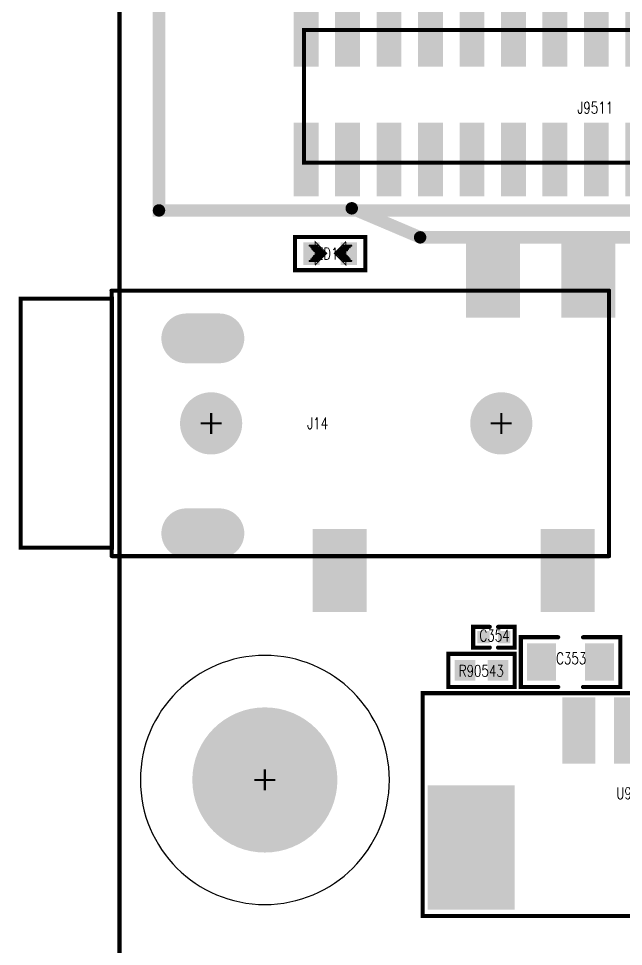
# Model space of a CAD drawing. Extents: x -54.9 to 3.9, y -25.5 to 62.3.
# Drawn here: x -54.92 to -40.33, y -4 to 18.37 of the extents above; entities that cross this region are included whole.
import ezdxf
from ezdxf.enums import TextEntityAlignment as Align

# ---------------------------------------------------------------- set-up
doc = ezdxf.new("R2010")
doc.units = 0
for name, pattern in [('KEEPOUT_00001000$0', [2, 1, 1]), ('TRMIDX_0', [2, 1, 1]), ('TRMIDX_1', [2, 1, 1])]:
    doc.linetypes.add(name, pattern=pattern)
for name, color, linetype in [('BOARD_OUTLINE_00', 255, 'CONTINUOUS'), ('DRIL_NPLTE_THRU_01', 3, 'CONTINUOUS'), ('DRIL_NPLTE_THRU_02', 176, 'CONTINUOUS'), ('DRIL_NPLTE_THRU_03', 222, 'CONTINUOUS'), ('DRIL_NPLTE_THRU_04', 34, 'CONTINUOUS'), ('DRIL_NPLTE_THRU_05', 171, 'CONTINUOUS'), ('DRIL_NPLTE_THRU_06', 186, 'CONTINUOUS'), ('DRIL_NPLTE_THRU_07', 6, 'CONTINUOUS'), ('DRIL_NPLTE_THRU_08', 2, 'CONTINUOUS'), ('DRIL_PLTE_THRU_01', 3, 'CONTINUOUS'), ('DRIL_PLTE_THRU_02', 176, 'CONTINUOUS'), ('DRIL_PLTE_THRU_03', 222, 'CONTINUOUS'), ('DRIL_PLTE_THRU_04', 34, 'CONTINUOUS'), ('DRIL_PLTE_THRU_05', 171, 'CONTINUOUS'), ('DRIL_PLTE_THRU_06', 186, 'CONTINUOUS'), ('DRIL_PLTE_THRU_07', 6, 'CONTINUOUS'), ('DRIL_PLTE_THRU_08', 2, 'CONTINUOUS'), ('DRIL_SYMBOL', 255, 'CONTINUOUS'), ('KEEPOUT_-1', 255, 'CONTINUOUS'), ('KEEPOUT_01', 4, 'CONTINUOUS'), ('PADS_BOT', 56, 'CONTINUOUS'), ('PADS_INNER', 96, 'CONTINUOUS'), ('PADS_TOP', 96, 'CONTINUOUS'), ('PART_NAME_126', 6, 'CONTINUOUS'), ('PART_TOP_2DLINE_126', 254, 'CONTINUOUS'), ('PART_TOP_COPPER_01', 254, 'CONTINUOUS')]:
    doc.layers.add(name, color=color, linetype=linetype)
doc.styles.add('W0$04', font='simplex', dxfattribs={"width": 0.75})

# ---------------------------------------------------------------- blocks, each defined once
blk = doc.blocks.new('BOARD_1')
at = {"layer": 'BOARD_OUTLINE_00', "const_width": 0.1}
blk.add_lwpolyline([(2.96515, 77.63739, 0.41421356), (-0.03411, 74.63813), (-0.03411, -4.3651, 0.41421356), (2.96515, -7.36436), (52.96851, -7.36436, 0.41421356), (55.96777, -4.3651), (55.96777, 74.63813, 0.41421356), (52.96851, 77.63739)], format="xyb", close=True, dxfattribs=at)
blk = doc.blocks.new('SMOOTH_0$0254')
at = {"const_width": 0.0127}
blk.add_lwpolyline([(-0.00635, 0, 1), (0.00635, 0, 1)], format="xyb", close=True, dxfattribs=at)
blk = doc.blocks.new('SMOOTH_0$0508')
at = {"const_width": 0.0254}
blk.add_lwpolyline([(-0.0127, 0, 1), (0.0127, 0, 1)], format="xyb", close=True, dxfattribs=at)
blk = doc.blocks.new('SMOOTH_0$1')
at = {"const_width": 0.05}
blk.add_lwpolyline([(-0.025, 0, 1), (0.025, 0, 1)], format="xyb", close=True, dxfattribs=at)
blk = doc.blocks.new('PART_BODY_TOP_29')
at = {"layer": 'PART_TOP_2DLINE_126', "const_width": 0.1}
blk.add_lwpolyline([(0.85, -0.4), (0.85, 0.4), (-0.85, 0.4), (-0.85, -0.4)], close=True, dxfattribs=at)
at = {"layer": 'PART_TOP_COPPER_01', "linetype": 'TRMIDX_0', "const_width": 0.0254}
for points in [[(-0.3556, -0.2667), (-0.08255, 0.00635), (-0.36195, 0.28575), (-0.36195, -0.254), (-0.3556, -0.254)], [(-0.3048, -0.1651), (-0.1397, 0), (-0.31115, 0.17145), (-0.31115, -0.1524), (-0.3048, -0.1524)]]:
    blk.add_lwpolyline(points, close=True, dxfattribs=at)
at = {"layer": 'PART_TOP_COPPER_01', "linetype": 'TRMIDX_1', "const_width": 0.0254}
for points in [[(0.3683, 0.2794), (0.09525, 0.00635), (0.37465, -0.27305), (0.37465, 0.2667), (0.3683, 0.2667)], [(0.3175, 0.1778), (0.1524, 0.0127), (0.32385, -0.15875), (0.32385, 0.1651), (0.3175, 0.1651)]]:
    blk.add_lwpolyline(points, close=True, dxfattribs=at)
at = {"layer": 'PART_TOP_COPPER_01', "linetype": 'TRMIDX_0', "const_width": 0.0508}
for points in [[(-0.3048, 0.1905), (-0.4953, 0.1905)], [(-0.2667, 0.1524), (-0.4572, 0.1524)], [(-0.2413, 0.1143), (-0.4318, 0.1143)], [(-0.2159, 0.0889), (-0.4064, 0.0889)], [(-0.1905, 0.0635), (-0.381, 0.0635)], [(-0.1524, 0.0381), (-0.3429, 0.0381)], [(-0.1397, -0.0127), (-0.3302, -0.0127)], [(-0.127, 0.0127), (-0.3175, 0.0127)], [(-0.3048, -0.1778), (-0.4953, -0.1778)], [(-0.2667, -0.1397), (-0.4572, -0.1397)], [(-0.2286, -0.1016), (-0.4191, -0.1016)], [(-0.2032, -0.0635), (-0.3937, -0.0635)], [(-0.1651, -0.0381), (-0.3556, -0.0381)]]:
    blk.add_lwpolyline(points, dxfattribs=at)
at = {"layer": 'PART_TOP_COPPER_01', "linetype": 'TRMIDX_1', "const_width": 0.0508}
for points in [[(0.1397, 0), (0.3302, 0)], [(0.1524, 0.0254), (0.3429, 0.0254)], [(0.1651, -0.0254), (0.3556, -0.0254)], [(0.1778, 0.0508), (0.3683, 0.0508)], [(0.2159, 0.0762), (0.4064, 0.0762)], [(0.2413, 0.1143), (0.4318, 0.1143)], [(0.2794, 0.1524), (0.4699, 0.1524)], [(0.3175, 0.1905), (0.508, 0.1905)], [(0.2032, -0.0508), (0.3937, -0.0508)], [(0.2286, -0.0762), (0.4191, -0.0762)], [(0.254, -0.1016), (0.4445, -0.1016)], [(0.2794, -0.1397), (0.4699, -0.1397)], [(0.3175, -0.1778), (0.508, -0.1778)]]:
    blk.add_lwpolyline(points, dxfattribs=at)
at = {"layer": 'PART_TOP_2DLINE_126'}
for p in [(-0.85, 0.4), (0.85, 0.4), (-0.85, -0.4), (0.85, -0.4)]:
    blk.add_blockref('SMOOTH_0$1', p, dxfattribs=at)
at = {"layer": 'PART_TOP_COPPER_01'}
for name, p in [('SMOOTH_0$0254', (-0.36195, 0.28575)), ('SMOOTH_0$0254', (0.3683, 0.2794)), ('SMOOTH_0$0254', (0.3683, 0.2667)), ('SMOOTH_0$0254', (0.37465, 0.2667)), ('SMOOTH_0$0508', (-0.4953, 0.1905)), ('SMOOTH_0$0508', (-0.4572, 0.1524)), ('SMOOTH_0$0508', (-0.4318, 0.1143)), ('SMOOTH_0$0508', (-0.4064, 0.0889)), ('SMOOTH_0$0508', (-0.381, 0.0635)), ('SMOOTH_0$0508', (-0.3429, 0.0381)), ('SMOOTH_0$0508', (-0.3302, -0.0127)), ('SMOOTH_0$0508', (-0.3175, 0.0127)), ('SMOOTH_0$0508', (-0.3048, 0.1905)), ('SMOOTH_0$0254', (-0.31115, 0.17145)), ('SMOOTH_0$0508', (-0.2667, 0.1524)), ('SMOOTH_0$0508', (-0.2413, 0.1143)), ('SMOOTH_0$0508', (-0.2159, 0.0889)), ('SMOOTH_0$0508', (-0.1905, 0.0635)), ('SMOOTH_0$0508', (-0.1524, 0.0381)), ('SMOOTH_0$0508', (-0.1397, -0.0127)), ('SMOOTH_0$0508', (-0.127, 0.0127)), ('SMOOTH_0$0254', (-0.1397, 0)), ('SMOOTH_0$0254', (-0.08255, 0.00635)), ('SMOOTH_0$0254', (0.09525, 0.00635)), ('SMOOTH_0$0508', (0.1397, 0)), ('SMOOTH_0$0508', (0.1524, 0.0254)), ('SMOOTH_0$0254', (0.1524, 0.0127)), ('SMOOTH_0$0508', (0.1651, -0.0254)), ('SMOOTH_0$0508', (0.1778, 0.0508)), ('SMOOTH_0$0508', (0.2159, 0.0762)), ('SMOOTH_0$0508', (0.2413, 0.1143)), ('SMOOTH_0$0508', (0.2794, 0.1524)), ('SMOOTH_0$0508', (0.3175, 0.1905)), ('SMOOTH_0$0254', (0.3175, 0.1778)), ('SMOOTH_0$0254', (0.3175, 0.1651)), ('SMOOTH_0$0508', (0.3302, 0)), ('SMOOTH_0$0254', (0.32385, 0.1651)), ('SMOOTH_0$0508', (0.3429, 0.0254)), ('SMOOTH_0$0508', (0.3556, -0.0254)), ('SMOOTH_0$0508', (0.3683, 0.0508)), ('SMOOTH_0$0508', (0.4064, 0.0762)), ('SMOOTH_0$0508', (0.4318, 0.1143)), ('SMOOTH_0$0508', (0.4699, 0.1524)), ('SMOOTH_0$0508', (0.508, 0.1905)), ('SMOOTH_0$0508', (-0.4953, -0.1778)), ('SMOOTH_0$0508', (-0.4572, -0.1397)), ('SMOOTH_0$0508', (-0.4191, -0.1016)), ('SMOOTH_0$0508', (-0.3937, -0.0635)), ('SMOOTH_0$0508', (-0.3556, -0.0381)), ('SMOOTH_0$0508', (-0.3048, -0.1778)), ('SMOOTH_0$0254', (-0.31115, -0.1524)), ('SMOOTH_0$0254', (-0.3048, -0.1524)), ('SMOOTH_0$0254', (-0.3048, -0.1651)), ('SMOOTH_0$0508', (-0.2667, -0.1397)), ('SMOOTH_0$0508', (-0.2286, -0.1016)), ('SMOOTH_0$0508', (-0.2032, -0.0635)), ('SMOOTH_0$0508', (-0.1651, -0.0381)), ('SMOOTH_0$0508', (0.2032, -0.0508)), ('SMOOTH_0$0508', (0.2286, -0.0762)), ('SMOOTH_0$0508', (0.254, -0.1016)), ('SMOOTH_0$0508', (0.2794, -0.1397)), ('SMOOTH_0$0508', (0.3175, -0.1778)), ('SMOOTH_0$0254', (0.32385, -0.15875)), ('SMOOTH_0$0508', (0.3937, -0.0508)), ('SMOOTH_0$0508', (0.4191, -0.0762)), ('SMOOTH_0$0508', (0.4445, -0.1016)), ('SMOOTH_0$0508', (0.4699, -0.1397)), ('SMOOTH_0$0508', (0.508, -0.1778)), ('SMOOTH_0$0254', (-0.36195, -0.254)), ('SMOOTH_0$0254', (-0.3556, -0.254)), ('SMOOTH_0$0254', (-0.3556, -0.2667)), ('SMOOTH_0$0254', (0.37465, -0.27305))]:
    blk.add_blockref(name, p, dxfattribs=at)
blk = doc.blocks.new('DRIL_HOLE_0')
blk.add_lwpolyline([(0, 0, 1), (0, 0, 1)], format="xyb", close=True)
blk = doc.blocks.new('PAD_1')
blk.add_lwpolyline([(0, 0, 1), (0, 0, 1)], format="xyb", close=True)
blk = doc.blocks.new('PAD_18')
at = {"const_width": 0.4}
blk.add_lwpolyline([(-0.275, 0), (0.275, 0)], dxfattribs=at)
blk = doc.blocks.new('STK_TOP_121')
at = {"layer": 'DRIL_PLTE_THRU_01'}
blk.add_blockref('DRIL_HOLE_0', (0, 0), dxfattribs=at)
at = {"layer": 'DRIL_PLTE_THRU_02'}
blk.add_blockref('DRIL_HOLE_0', (0, 0), dxfattribs=at)
at = {"layer": 'DRIL_PLTE_THRU_03'}
blk.add_blockref('DRIL_HOLE_0', (0, 0), dxfattribs=at)
at = {"layer": 'DRIL_PLTE_THRU_04'}
blk.add_blockref('DRIL_HOLE_0', (0, 0), dxfattribs=at)
at = {"layer": 'DRIL_PLTE_THRU_05'}
blk.add_blockref('DRIL_HOLE_0', (0, 0), dxfattribs=at)
at = {"layer": 'DRIL_PLTE_THRU_06'}
blk.add_blockref('DRIL_HOLE_0', (0, 0), dxfattribs=at)
at = {"layer": 'DRIL_PLTE_THRU_07'}
blk.add_blockref('DRIL_HOLE_0', (0, 0), dxfattribs=at)
at = {"layer": 'DRIL_PLTE_THRU_08'}
blk.add_blockref('DRIL_HOLE_0', (0, 0), dxfattribs=at)
at = {"layer": 'PADS_BOT'}
blk.add_blockref('PAD_1', (0, 0), dxfattribs=at)
at = {"layer": 'PADS_INNER'}
blk.add_blockref('PAD_1', (0, 0), dxfattribs=at)
at = {"layer": 'PADS_TOP', "rotation": 90}
blk.add_blockref('PAD_18', (0, 0), dxfattribs=at)
blk = doc.blocks.new('SYM_TOP_22')
for name, p in [('PART_BODY_TOP_29', (0, 0)), ('STK_TOP_121', (-0.45, 0)), ('STK_TOP_121', (0.45, 0))]:
    blk.add_blockref(name, p)
blk = doc.blocks.new('PART_TOP_398')
blk.add_blockref('SYM_TOP_22', (0, 0))
at = {"layer": 'PART_NAME_126', "style": 'W0$04', "width": 0.75}
blk.add_text('ED13', height=0.28, dxfattribs=at).set_placement((0.02, 0), align=Align.MIDDLE_CENTER)
blk = doc.blocks.new('SMOOTH_0$3')
at = {"const_width": 0.15}
blk.add_lwpolyline([(-0.075, 0, 1), (0.075, 0, 1)], format="xyb", close=True, dxfattribs=at)
blk = doc.blocks.new('PART_BODY_TOP_174')
at = {"layer": 'PART_TOP_2DLINE_126'}
for points, const_width in [([(-3.55, 1.25), (17.5, 1.25), (17.5, -4.35), (-3.55, -4.35)], 0.3), ([(-0.05, 0), (14, 0), (14, -3.2), (-0.05, -3.2)], 0.1)]:
    blk.add_lwpolyline(points, close=True, dxfattribs=dict(at, const_width=const_width))
at = {"layer": 'PART_TOP_2DLINE_126', "const_width": 0.3}
blk.add_lwpolyline([(1.1, -4.3), (2.75, -5), (11.85, -5), (13.15, -4.45)], dxfattribs=at)
at = {"layer": 'PART_TOP_2DLINE_126'}
for name, p in [('SMOOTH_0$3', (-3.55, 1.25)), ('SMOOTH_0$3', (17.5, 1.25)), ('SMOOTH_0$1', (-0.05, 0)), ('SMOOTH_0$1', (14, 0)), ('SMOOTH_0$1', (-0.05, -3.2)), ('SMOOTH_0$1', (14, -3.2)), ('SMOOTH_0$3', (-3.55, -4.35)), ('SMOOTH_0$3', (1.1, -4.3)), ('SMOOTH_0$3', (17.5, -4.35)), ('SMOOTH_0$3', (13.15, -4.45)), ('SMOOTH_0$3', (2.75, -5)), ('SMOOTH_0$3', (11.85, -5))]:
    blk.add_blockref(name, p, dxfattribs=at)
blk = doc.blocks.new('PAD_29')
at = {"const_width": 0.6}
blk.add_lwpolyline([(-0.8875, 0), (0.8875, 0)], dxfattribs=at)
blk = doc.blocks.new('STK_TOP_433')
at = {"layer": 'DRIL_PLTE_THRU_01'}
blk.add_blockref('DRIL_HOLE_0', (0, 0), dxfattribs=at)
at = {"layer": 'DRIL_PLTE_THRU_02'}
blk.add_blockref('DRIL_HOLE_0', (0, 0), dxfattribs=at)
at = {"layer": 'DRIL_PLTE_THRU_03'}
blk.add_blockref('DRIL_HOLE_0', (0, 0), dxfattribs=at)
at = {"layer": 'DRIL_PLTE_THRU_04'}
blk.add_blockref('DRIL_HOLE_0', (0, 0), dxfattribs=at)
at = {"layer": 'DRIL_PLTE_THRU_05'}
blk.add_blockref('DRIL_HOLE_0', (0, 0), dxfattribs=at)
at = {"layer": 'DRIL_PLTE_THRU_06'}
blk.add_blockref('DRIL_HOLE_0', (0, 0), dxfattribs=at)
at = {"layer": 'DRIL_PLTE_THRU_07'}
blk.add_blockref('DRIL_HOLE_0', (0, 0), dxfattribs=at)
at = {"layer": 'DRIL_PLTE_THRU_08'}
blk.add_blockref('DRIL_HOLE_0', (0, 0), dxfattribs=at)
at = {"layer": 'PADS_BOT'}
blk.add_blockref('PAD_1', (0, 0), dxfattribs=at)
at = {"layer": 'PADS_INNER'}
blk.add_blockref('PAD_1', (0, 0), dxfattribs=at)
at = {"layer": 'PADS_TOP', "rotation": 90}
blk.add_blockref('PAD_29', (0, 0), dxfattribs=at)
blk = doc.blocks.new('SYM_TOP_39')
for name, p in [('PART_BODY_TOP_174', (0, 0)), ('STK_TOP_433', (0, 0)), ('STK_TOP_433', (1, 0)), ('STK_TOP_433', (2, 0)), ('STK_TOP_433', (3, 0)), ('STK_TOP_433', (4, 0)), ('STK_TOP_433', (5, 0)), ('STK_TOP_433', (6, 0)), ('STK_TOP_433', (7, 0)), ('STK_TOP_433', (8, 0)), ('STK_TOP_433', (9, 0)), ('STK_TOP_433', (10, 0)), ('STK_TOP_433', (11, 0)), ('STK_TOP_433', (12, 0)), ('STK_TOP_433', (13, 0)), ('STK_TOP_433', (14, 0)), ('STK_TOP_433', (0, -3.125)), ('STK_TOP_433', (1, -3.125)), ('STK_TOP_433', (2, -3.125)), ('STK_TOP_433', (3, -3.125)), ('STK_TOP_433', (4, -3.125)), ('STK_TOP_433', (5, -3.125)), ('STK_TOP_433', (6, -3.125)), ('STK_TOP_433', (7, -3.125)), ('STK_TOP_433', (8, -3.125)), ('STK_TOP_433', (9, -3.125)), ('STK_TOP_433', (10, -3.125)), ('STK_TOP_433', (11, -3.125)), ('STK_TOP_433', (12, -3.125)), ('STK_TOP_433', (13, -3.125)), ('STK_TOP_433', (14, -3.125))]:
    blk.add_blockref(name, p)
blk = doc.blocks.new('PART_TOP_414')
blk.add_blockref('SYM_TOP_39', (0, 0))
at = {"layer": 'PART_NAME_126', "style": 'W0$04', "width": 0.75}
blk.add_text('J9511', height=0.28, dxfattribs=at).set_placement((6.975, -1.875), align=Align.MIDDLE_CENTER)
blk = doc.blocks.new('PART_BODY_TOP_22')
at = {"layer": 'KEEPOUT_-1', "linetype": 'KEEPOUT_00001000$0'}
blk.add_lwpolyline([(-3.003, 0, 1), (3.003, 0, 1)], format="xyb", close=True, dxfattribs=at)
at = {"layer": 'KEEPOUT_01', "linetype": 'KEEPOUT_00001000$0'}
blk.add_lwpolyline([(-3.003, 0, 1), (3.003, 0, 1)], format="xyb", close=True, dxfattribs=at)
blk = doc.blocks.new('DRIL_SYMBOL_3$5')
at = {"layer": 'DRIL_SYMBOL', "const_width": 0.0508}
for points in [[(0, -0.254), (0, 0.254)], [(-0.254, 0), (0.254, 0)]]:
    blk.add_lwpolyline(points, dxfattribs=at)
blk = doc.blocks.new('DRIL_HOLE_3$5')
at = {"const_width": 1.75}
blk.add_lwpolyline([(-0.875, 0, 1), (0.875, 0, 1)], format="xyb", close=True, dxfattribs=at)
blk.add_blockref('DRIL_SYMBOL_3$5', (0, 0))
blk = doc.blocks.new('PAD_0')
at = {"const_width": 1.75}
blk.add_lwpolyline([(0, -0.875, 1), (0, 0.875, 1)], format="xyb", close=True, dxfattribs=at)
blk = doc.blocks.new('STK_TOP_50')
at = {"layer": 'DRIL_NPLTE_THRU_01'}
blk.add_blockref('DRIL_HOLE_3$5', (0, 0), dxfattribs=at)
at = {"layer": 'DRIL_NPLTE_THRU_02'}
blk.add_blockref('DRIL_HOLE_3$5', (0, 0), dxfattribs=at)
at = {"layer": 'DRIL_NPLTE_THRU_03'}
blk.add_blockref('DRIL_HOLE_3$5', (0, 0), dxfattribs=at)
at = {"layer": 'DRIL_NPLTE_THRU_04'}
blk.add_blockref('DRIL_HOLE_3$5', (0, 0), dxfattribs=at)
at = {"layer": 'DRIL_NPLTE_THRU_05'}
blk.add_blockref('DRIL_HOLE_3$5', (0, 0), dxfattribs=at)
at = {"layer": 'DRIL_NPLTE_THRU_06'}
blk.add_blockref('DRIL_HOLE_3$5', (0, 0), dxfattribs=at)
at = {"layer": 'DRIL_NPLTE_THRU_07'}
blk.add_blockref('DRIL_HOLE_3$5', (0, 0), dxfattribs=at)
at = {"layer": 'DRIL_NPLTE_THRU_08'}
blk.add_blockref('DRIL_HOLE_3$5', (0, 0), dxfattribs=at)
at = {"layer": 'PADS_BOT'}
blk.add_blockref('PAD_0', (0, 0), dxfattribs=at)
at = {"layer": 'PADS_INNER'}
blk.add_blockref('PAD_0', (0, 0), dxfattribs=at)
at = {"layer": 'PADS_TOP'}
blk.add_blockref('PAD_0', (0, 0), dxfattribs=at)
blk = doc.blocks.new('SYM_TOP_42')
for name in ['PART_BODY_TOP_22', 'STK_TOP_50']:
    blk.add_blockref(name, (0, 0))
blk = doc.blocks.new('PART_TOP_420')
blk.add_blockref('SYM_TOP_42', (0, 0))
blk = doc.blocks.new('PART_BODY_TOP_177')
at = {"layer": 'PART_TOP_2DLINE_126', "const_width": 0.1}
for points in [[(-2.403, 3.2), (9.599, 3.2)], [(-2.4, 3.201), (-2.4, -3.197)], [(9.6, 3.201), (9.6, -3.198)], [(-2.39, -3.2), (9.6, -3.2)]]:
    blk.add_lwpolyline(points, dxfattribs=at)
blk.add_lwpolyline([(-4.596, 3.005), (-2.396, 3.005), (-2.396, -2.995), (-4.596, -2.995)], close=True, dxfattribs=at)
at = {"layer": 'PART_TOP_2DLINE_126'}
for p in [(-2.403, 3.2), (-2.4, 3.201), (9.599, 3.2), (9.6, 3.201), (-4.596, 3.005), (-2.396, 3.005), (-4.596, -2.995), (-2.396, -2.995), (-2.4, -3.197), (-2.39, -3.2), (9.6, -3.198), (9.6, -3.2)]:
    blk.add_blockref('SMOOTH_0$1', p, dxfattribs=at)
blk = doc.blocks.new('DRIL_SYMBOL_1$5')
at = {"layer": 'DRIL_SYMBOL', "const_width": 0.0508}
for points in [[(0, -0.254), (0, 0.254)], [(-0.254, 0), (0.254, 0)]]:
    blk.add_lwpolyline(points, dxfattribs=at)
blk = doc.blocks.new('DRIL_HOLE_1$5')
at = {"const_width": 0.75}
blk.add_lwpolyline([(-0.375, 0, 1), (0.375, 0, 1)], format="xyb", close=True, dxfattribs=at)
blk.add_blockref('DRIL_SYMBOL_1$5', (0, 0))
blk = doc.blocks.new('PAD_38')
at = {"const_width": 0.75}
blk.add_lwpolyline([(0, -0.375, 1), (0, 0.375, 1)], format="xyb", close=True, dxfattribs=at)
blk = doc.blocks.new('STK_TOP_440')
at = {"layer": 'DRIL_PLTE_THRU_01'}
blk.add_blockref('DRIL_HOLE_1$5', (0, 0), dxfattribs=at)
at = {"layer": 'DRIL_PLTE_THRU_02'}
blk.add_blockref('DRIL_HOLE_1$5', (0, 0), dxfattribs=at)
at = {"layer": 'DRIL_PLTE_THRU_03'}
blk.add_blockref('DRIL_HOLE_1$5', (0, 0), dxfattribs=at)
at = {"layer": 'DRIL_PLTE_THRU_04'}
blk.add_blockref('DRIL_HOLE_1$5', (0, 0), dxfattribs=at)
at = {"layer": 'DRIL_PLTE_THRU_05'}
blk.add_blockref('DRIL_HOLE_1$5', (0, 0), dxfattribs=at)
at = {"layer": 'DRIL_PLTE_THRU_06'}
blk.add_blockref('DRIL_HOLE_1$5', (0, 0), dxfattribs=at)
at = {"layer": 'DRIL_PLTE_THRU_07'}
blk.add_blockref('DRIL_HOLE_1$5', (0, 0), dxfattribs=at)
at = {"layer": 'DRIL_PLTE_THRU_08'}
blk.add_blockref('DRIL_HOLE_1$5', (0, 0), dxfattribs=at)
at = {"layer": 'PADS_BOT'}
blk.add_blockref('PAD_38', (0, 0), dxfattribs=at)
at = {"layer": 'PADS_INNER'}
blk.add_blockref('PAD_38', (0, 0), dxfattribs=at)
at = {"layer": 'PADS_TOP'}
blk.add_blockref('PAD_38', (0, 0), dxfattribs=at)
blk = doc.blocks.new('DRIL_SLOT_0002700059000000000')
at = {"const_width": 0.3429}
blk.add_lwpolyline([(-0.4064, -0.17145), (0.4064, -0.17145, 1), (0.4064, 0.17145), (-0.4064, 0.17145, 1)], format="xyb", close=True, dxfattribs=at)
blk = doc.blocks.new('PAD_39')
at = {"const_width": 0.4}
blk.add_lwpolyline([(-0.4, -0.2), (0.4, -0.2, 1), (0.4, 0.2), (-0.4, 0.2, 1)], format="xyb", close=True, dxfattribs=at)
blk = doc.blocks.new('PAD_40')
at = {"const_width": 0.6}
blk.add_lwpolyline([(-0.4, -0.3), (0.4, -0.3, 1), (0.4, 0.3), (-0.4, 0.3, 1)], format="xyb", close=True, dxfattribs=at)
blk = doc.blocks.new('STK_TOP_441')
at = {"layer": 'DRIL_PLTE_THRU_01'}
blk.add_blockref('DRIL_SLOT_0002700059000000000', (0, 0), dxfattribs=at)
at = {"layer": 'DRIL_PLTE_THRU_02'}
blk.add_blockref('DRIL_SLOT_0002700059000000000', (0, 0), dxfattribs=at)
at = {"layer": 'DRIL_PLTE_THRU_03'}
blk.add_blockref('DRIL_SLOT_0002700059000000000', (0, 0), dxfattribs=at)
at = {"layer": 'DRIL_PLTE_THRU_04'}
blk.add_blockref('DRIL_SLOT_0002700059000000000', (0, 0), dxfattribs=at)
at = {"layer": 'DRIL_PLTE_THRU_05'}
blk.add_blockref('DRIL_SLOT_0002700059000000000', (0, 0), dxfattribs=at)
at = {"layer": 'DRIL_PLTE_THRU_06'}
blk.add_blockref('DRIL_SLOT_0002700059000000000', (0, 0), dxfattribs=at)
at = {"layer": 'DRIL_PLTE_THRU_07'}
blk.add_blockref('DRIL_SLOT_0002700059000000000', (0, 0), dxfattribs=at)
at = {"layer": 'DRIL_PLTE_THRU_08'}
blk.add_blockref('DRIL_SLOT_0002700059000000000', (0, 0), dxfattribs=at)
at = {"layer": 'PADS_BOT'}
blk.add_blockref('PAD_40', (0, 0), dxfattribs=at)
at = {"layer": 'PADS_INNER'}
blk.add_blockref('PAD_39', (0, 0), dxfattribs=at)
at = {"layer": 'PADS_TOP'}
blk.add_blockref('PAD_40', (0, 0), dxfattribs=at)
blk = doc.blocks.new('PAD_41')
at = {"const_width": 1.3}
blk.add_lwpolyline([(-1, 0), (1, 0)], dxfattribs=at)
blk = doc.blocks.new('STK_TOP_439')
at = {"layer": 'DRIL_PLTE_THRU_01'}
blk.add_blockref('DRIL_HOLE_0', (0, 0), dxfattribs=at)
at = {"layer": 'DRIL_PLTE_THRU_02'}
blk.add_blockref('DRIL_HOLE_0', (0, 0), dxfattribs=at)
at = {"layer": 'DRIL_PLTE_THRU_03'}
blk.add_blockref('DRIL_HOLE_0', (0, 0), dxfattribs=at)
at = {"layer": 'DRIL_PLTE_THRU_04'}
blk.add_blockref('DRIL_HOLE_0', (0, 0), dxfattribs=at)
at = {"layer": 'DRIL_PLTE_THRU_05'}
blk.add_blockref('DRIL_HOLE_0', (0, 0), dxfattribs=at)
at = {"layer": 'DRIL_PLTE_THRU_06'}
blk.add_blockref('DRIL_HOLE_0', (0, 0), dxfattribs=at)
at = {"layer": 'DRIL_PLTE_THRU_07'}
blk.add_blockref('DRIL_HOLE_0', (0, 0), dxfattribs=at)
at = {"layer": 'DRIL_PLTE_THRU_08'}
blk.add_blockref('DRIL_HOLE_0', (0, 0), dxfattribs=at)
at = {"layer": 'PADS_BOT'}
blk.add_blockref('PAD_1', (0, 0), dxfattribs=at)
at = {"layer": 'PADS_INNER'}
blk.add_blockref('PAD_1', (0, 0), dxfattribs=at)
at = {"layer": 'PADS_TOP', "rotation": 90}
blk.add_blockref('PAD_41', (0, 0), dxfattribs=at)
blk = doc.blocks.new('SYM_TOP_50')
for name, p in [('STK_TOP_439', (6.8, 3.55)), ('STK_TOP_439', (9.1, 3.55)), ('PART_BODY_TOP_177', (0, 0)), ('STK_TOP_441', (-0.2, 2.05)), ('STK_TOP_440', (0, 0)), ('STK_TOP_440', (7, 0)), ('STK_TOP_439', (3.1, -3.55)), ('STK_TOP_439', (8.6, -3.55)), ('STK_TOP_441', (-0.2, -2.65))]:
    blk.add_blockref(name, p)
blk = doc.blocks.new('PART_TOP_434')
blk.add_blockref('SYM_TOP_50', (0, 0))
at = {"layer": 'PART_NAME_126', "style": 'W0$04', "width": 0.75}
blk.add_text('J14', height=0.28, dxfattribs=at).set_placement((2.57065, 0), align=Align.MIDDLE_CENTER)
blk = doc.blocks.new('PART_BODY_TOP_164')
at = {"layer": 'PART_TOP_2DLINE_126', "const_width": 0.1}
for points in [[(-0.1, 0.25), (-0.5, 0.25), (-0.5, -0.25), (-0.1, -0.25)], [(0.1, 0.25), (0.5, 0.25), (0.5, -0.25), (0.1, -0.25)]]:
    blk.add_lwpolyline(points, dxfattribs=at)
at = {"layer": 'PART_TOP_2DLINE_126'}
for p in [(-0.5, 0.25), (-0.1, 0.25), (0.1, 0.25), (0.5, 0.25), (-0.5, -0.25), (-0.1, -0.25), (0.1, -0.25), (0.5, -0.25)]:
    blk.add_blockref('SMOOTH_0$1', p, dxfattribs=at)
blk = doc.blocks.new('PAD_13')
at = {"const_width": 0.3}
blk.add_lwpolyline([(-0.15, 0), (0.15, 0)], dxfattribs=at)
blk = doc.blocks.new('STK_TOP_408')
at = {"layer": 'DRIL_NPLTE_THRU_01'}
blk.add_blockref('DRIL_HOLE_0', (0, 0), dxfattribs=at)
at = {"layer": 'DRIL_NPLTE_THRU_02'}
blk.add_blockref('DRIL_HOLE_0', (0, 0), dxfattribs=at)
at = {"layer": 'DRIL_NPLTE_THRU_03'}
blk.add_blockref('DRIL_HOLE_0', (0, 0), dxfattribs=at)
at = {"layer": 'DRIL_NPLTE_THRU_04'}
blk.add_blockref('DRIL_HOLE_0', (0, 0), dxfattribs=at)
at = {"layer": 'DRIL_NPLTE_THRU_05'}
blk.add_blockref('DRIL_HOLE_0', (0, 0), dxfattribs=at)
at = {"layer": 'DRIL_NPLTE_THRU_06'}
blk.add_blockref('DRIL_HOLE_0', (0, 0), dxfattribs=at)
at = {"layer": 'DRIL_NPLTE_THRU_07'}
blk.add_blockref('DRIL_HOLE_0', (0, 0), dxfattribs=at)
at = {"layer": 'DRIL_NPLTE_THRU_08'}
blk.add_blockref('DRIL_HOLE_0', (0, 0), dxfattribs=at)
at = {"layer": 'PADS_BOT'}
blk.add_blockref('PAD_1', (0, 0), dxfattribs=at)
at = {"layer": 'PADS_INNER'}
blk.add_blockref('PAD_1', (0, 0), dxfattribs=at)
at = {"layer": 'PADS_TOP'}
blk.add_blockref('PAD_13', (0, 0), dxfattribs=at)
blk = doc.blocks.new('SYM_TOP_9')
for name, p in [('PART_BODY_TOP_164', (0, 0)), ('STK_TOP_408', (-0.25, 0)), ('STK_TOP_408', (0.25, 0))]:
    blk.add_blockref(name, p)
blk = doc.blocks.new('PART_TOP_763')
blk.add_blockref('SYM_TOP_9', (0, 0))
at = {"layer": 'PART_NAME_126', "style": 'W0$04', "width": 0.75}
blk.add_text('C354', height=0.28, dxfattribs=at).set_placement((-0.35, -0.1))
blk = doc.blocks.new('PART_BODY_TOP_163')
at = {"layer": 'PART_TOP_2DLINE_126', "const_width": 0.1}
for points in [[(-0.3, 0.6), (-1.2, 0.6), (-1.2, -0.6), (-0.3, -0.6)], [(0.3, -0.6), (1.2, -0.6), (1.2, 0.6), (0.3, 0.6)]]:
    blk.add_lwpolyline(points, dxfattribs=at)
at = {"layer": 'PART_TOP_2DLINE_126'}
for p in [(-1.2, 0.6), (-0.3, 0.6), (0.3, 0.6), (1.2, 0.6), (-1.2, -0.6), (-0.3, -0.6), (0.3, -0.6), (1.2, -0.6)]:
    blk.add_blockref('SMOOTH_0$1', p, dxfattribs=at)
blk = doc.blocks.new('PAD_15')
at = {"const_width": 0.7}
blk.add_lwpolyline([(-0.45, 0), (0.45, 0)], dxfattribs=at)
blk = doc.blocks.new('STK_TOP_406')
at = {"layer": 'DRIL_PLTE_THRU_01'}
blk.add_blockref('DRIL_HOLE_0', (0, 0), dxfattribs=at)
at = {"layer": 'DRIL_PLTE_THRU_02'}
blk.add_blockref('DRIL_HOLE_0', (0, 0), dxfattribs=at)
at = {"layer": 'DRIL_PLTE_THRU_03'}
blk.add_blockref('DRIL_HOLE_0', (0, 0), dxfattribs=at)
at = {"layer": 'DRIL_PLTE_THRU_04'}
blk.add_blockref('DRIL_HOLE_0', (0, 0), dxfattribs=at)
at = {"layer": 'DRIL_PLTE_THRU_05'}
blk.add_blockref('DRIL_HOLE_0', (0, 0), dxfattribs=at)
at = {"layer": 'DRIL_PLTE_THRU_06'}
blk.add_blockref('DRIL_HOLE_0', (0, 0), dxfattribs=at)
at = {"layer": 'DRIL_PLTE_THRU_07'}
blk.add_blockref('DRIL_HOLE_0', (0, 0), dxfattribs=at)
at = {"layer": 'DRIL_PLTE_THRU_08'}
blk.add_blockref('DRIL_HOLE_0', (0, 0), dxfattribs=at)
at = {"layer": 'PADS_BOT'}
blk.add_blockref('PAD_1', (0, 0), dxfattribs=at)
at = {"layer": 'PADS_INNER'}
blk.add_blockref('PAD_1', (0, 0), dxfattribs=at)
at = {"layer": 'PADS_TOP', "rotation": 90}
blk.add_blockref('PAD_15', (0, 0), dxfattribs=at)
blk = doc.blocks.new('SYM_TOP_12')
for name, p in [('STK_TOP_406', (-0.7, 0)), ('STK_TOP_406', (0.7, 0)), ('PART_BODY_TOP_163', (0, 0))]:
    blk.add_blockref(name, p)
blk = doc.blocks.new('PART_TOP_767')
blk.add_blockref('SYM_TOP_12', (0, 0))
at = {"layer": 'PART_NAME_126', "style": 'W0$04', "width": 0.75}
blk.add_text('C353', height=0.28, dxfattribs=at).set_placement((-0.35, -0.05))
blk = doc.blocks.new('PART_BODY_TOP_176')
at = {"layer": 'PART_TOP_2DLINE_126', "const_width": 0.1}
blk.add_lwpolyline([(-0.8, 0.4), (0.8, 0.4), (0.8, -0.4), (-0.8, -0.4)], close=True, dxfattribs=at)
at = {"layer": 'PART_TOP_2DLINE_126'}
for p in [(-0.8, 0.4), (0.8, 0.4), (-0.8, -0.4), (0.8, -0.4)]:
    blk.add_blockref('SMOOTH_0$1', p, dxfattribs=at)
blk = doc.blocks.new('PAD_19')
at = {"const_width": 0.5}
blk.add_lwpolyline([(-0.25, 0), (0.25, 0)], dxfattribs=at)
blk = doc.blocks.new('STK_TOP_435')
at = {"layer": 'DRIL_PLTE_THRU_01'}
blk.add_blockref('DRIL_HOLE_0', (0, 0), dxfattribs=at)
at = {"layer": 'DRIL_PLTE_THRU_02'}
blk.add_blockref('DRIL_HOLE_0', (0, 0), dxfattribs=at)
at = {"layer": 'DRIL_PLTE_THRU_03'}
blk.add_blockref('DRIL_HOLE_0', (0, 0), dxfattribs=at)
at = {"layer": 'DRIL_PLTE_THRU_04'}
blk.add_blockref('DRIL_HOLE_0', (0, 0), dxfattribs=at)
at = {"layer": 'DRIL_PLTE_THRU_05'}
blk.add_blockref('DRIL_HOLE_0', (0, 0), dxfattribs=at)
at = {"layer": 'DRIL_PLTE_THRU_06'}
blk.add_blockref('DRIL_HOLE_0', (0, 0), dxfattribs=at)
at = {"layer": 'DRIL_PLTE_THRU_07'}
blk.add_blockref('DRIL_HOLE_0', (0, 0), dxfattribs=at)
at = {"layer": 'DRIL_PLTE_THRU_08'}
blk.add_blockref('DRIL_HOLE_0', (0, 0), dxfattribs=at)
at = {"layer": 'PADS_BOT'}
blk.add_blockref('PAD_1', (0, 0), dxfattribs=at)
at = {"layer": 'PADS_INNER'}
blk.add_blockref('PAD_1', (0, 0), dxfattribs=at)
at = {"layer": 'PADS_TOP'}
blk.add_blockref('PAD_19', (0, 0), dxfattribs=at)
blk = doc.blocks.new('SYM_TOP_27')
for name, p in [('PART_BODY_TOP_176', (0, 0)), ('STK_TOP_435', (-0.4, 0)), ('STK_TOP_435', (0.4, 0))]:
    blk.add_blockref(name, p)
blk = doc.blocks.new('PART_TOP_796')
blk.add_blockref('SYM_TOP_27', (0, 0))
at = {"layer": 'PART_NAME_126', "style": 'W0$04', "width": 0.75}
blk.add_text('R90543', height=0.28, rotation=180, dxfattribs=at).set_placement((0.55, 0.15))
blk = doc.blocks.new('SMOOTH_0$10008')
at = {"const_width": 0.05004}
blk.add_lwpolyline([(-0.02502, 0, 1), (0.02502, 0, 1)], format="xyb", close=True, dxfattribs=at)
blk = doc.blocks.new('PART_BODY_TOP_216')
at = {"layer": 'PART_TOP_2DLINE_126', "const_width": 0.1}
blk.add_lwpolyline([(-5, 4.47), (5.02, 4.47), (5.02, -0.9), (-5, -0.9)], close=True, dxfattribs=at)
at = {"layer": 'PART_TOP_2DLINE_126'}
for p in [(-5, 4.47), (5.02, 4.47), (-5, -0.9), (5.02, -0.9)]:
    blk.add_blockref('SMOOTH_0$10008', p, dxfattribs=at)
blk = doc.blocks.new('PAD_68')
at = {"const_width": 0.8}
blk.add_lwpolyline([(-0.8, 0), (0.8, 0)], dxfattribs=at)
blk = doc.blocks.new('STK_TOP_568')
at = {"layer": 'DRIL_PLTE_THRU_01'}
blk.add_blockref('DRIL_HOLE_0', (0, 0), dxfattribs=at)
at = {"layer": 'DRIL_PLTE_THRU_02'}
blk.add_blockref('DRIL_HOLE_0', (0, 0), dxfattribs=at)
at = {"layer": 'DRIL_PLTE_THRU_03'}
blk.add_blockref('DRIL_HOLE_0', (0, 0), dxfattribs=at)
at = {"layer": 'DRIL_PLTE_THRU_04'}
blk.add_blockref('DRIL_HOLE_0', (0, 0), dxfattribs=at)
at = {"layer": 'DRIL_PLTE_THRU_05'}
blk.add_blockref('DRIL_HOLE_0', (0, 0), dxfattribs=at)
at = {"layer": 'DRIL_PLTE_THRU_06'}
blk.add_blockref('DRIL_HOLE_0', (0, 0), dxfattribs=at)
at = {"layer": 'DRIL_PLTE_THRU_07'}
blk.add_blockref('DRIL_HOLE_0', (0, 0), dxfattribs=at)
at = {"layer": 'DRIL_PLTE_THRU_08'}
blk.add_blockref('DRIL_HOLE_0', (0, 0), dxfattribs=at)
at = {"layer": 'PADS_BOT'}
blk.add_blockref('PAD_1', (0, 0), dxfattribs=at)
at = {"layer": 'PADS_INNER'}
blk.add_blockref('PAD_1', (0, 0), dxfattribs=at)
at = {"layer": 'PADS_TOP', "rotation": 90}
blk.add_blockref('PAD_68', (0, 0), dxfattribs=at)
blk = doc.blocks.new('PAD_69')
at = {"const_width": 2.1}
blk.add_lwpolyline([(-1.5, 0), (1.5, 0)], dxfattribs=at)
blk = doc.blocks.new('STK_TOP_567')
at = {"layer": 'DRIL_PLTE_THRU_01'}
blk.add_blockref('DRIL_HOLE_0', (0, 0), dxfattribs=at)
at = {"layer": 'DRIL_PLTE_THRU_02'}
blk.add_blockref('DRIL_HOLE_0', (0, 0), dxfattribs=at)
at = {"layer": 'DRIL_PLTE_THRU_03'}
blk.add_blockref('DRIL_HOLE_0', (0, 0), dxfattribs=at)
at = {"layer": 'DRIL_PLTE_THRU_04'}
blk.add_blockref('DRIL_HOLE_0', (0, 0), dxfattribs=at)
at = {"layer": 'DRIL_PLTE_THRU_05'}
blk.add_blockref('DRIL_HOLE_0', (0, 0), dxfattribs=at)
at = {"layer": 'DRIL_PLTE_THRU_06'}
blk.add_blockref('DRIL_HOLE_0', (0, 0), dxfattribs=at)
at = {"layer": 'DRIL_PLTE_THRU_07'}
blk.add_blockref('DRIL_HOLE_0', (0, 0), dxfattribs=at)
at = {"layer": 'DRIL_PLTE_THRU_08'}
blk.add_blockref('DRIL_HOLE_0', (0, 0), dxfattribs=at)
at = {"layer": 'PADS_BOT'}
blk.add_blockref('PAD_1', (0, 0), dxfattribs=at)
at = {"layer": 'PADS_INNER'}
blk.add_blockref('PAD_1', (0, 0), dxfattribs=at)
at = {"layer": 'PADS_TOP', "rotation": 90}
blk.add_blockref('PAD_69', (0, 0), dxfattribs=at)
blk = doc.blocks.new('SYM_TOP_75')
for name, p in [('STK_TOP_567', (-3.85, 2.82)), ('STK_TOP_567', (3.85, 2.82)), ('PART_BODY_TOP_216', (0, 0)), ('STK_TOP_568', (-1.25, 0)), ('STK_TOP_568', (0, 0)), ('STK_TOP_568', (1.25, 0))]:
    blk.add_blockref(name, p)
blk = doc.blocks.new('PART_TOP_806')
blk.add_blockref('SYM_TOP_75', (0, 0))
at = {"layer": 'PART_NAME_126', "style": 'W0$04', "width": 0.75}
blk.add_text('U90010', height=0.28, rotation=180, dxfattribs=at).set_placement((0.35, 1.65))

msp = doc.modelspace()

# ---------------------------------------------------------------- block references
for name, p in [('BOARD_1', (-52.45, -16.15)), ('PART_TOP_414', (-47.98, 18.091)), ('PART_TOP_434', (-50.272, 8.606)), ('PART_TOP_398', (-47.4, 12.7)), ('PART_TOP_763', (-43.45, 3.45)), ('PART_TOP_767', (-41.6, 2.85)), ('PART_TOP_420', (-48.976, 0.009))]:
    msp.add_blockref(name, p)
at = {"rotation": 180}
for name, p in [('PART_TOP_796', (-43.75, 2.65)), ('PART_TOP_806', (-40.15, 1.2))]:
    msp.add_blockref(name, p, dxfattribs=at)

doc.saveas('drawing.dxf')
